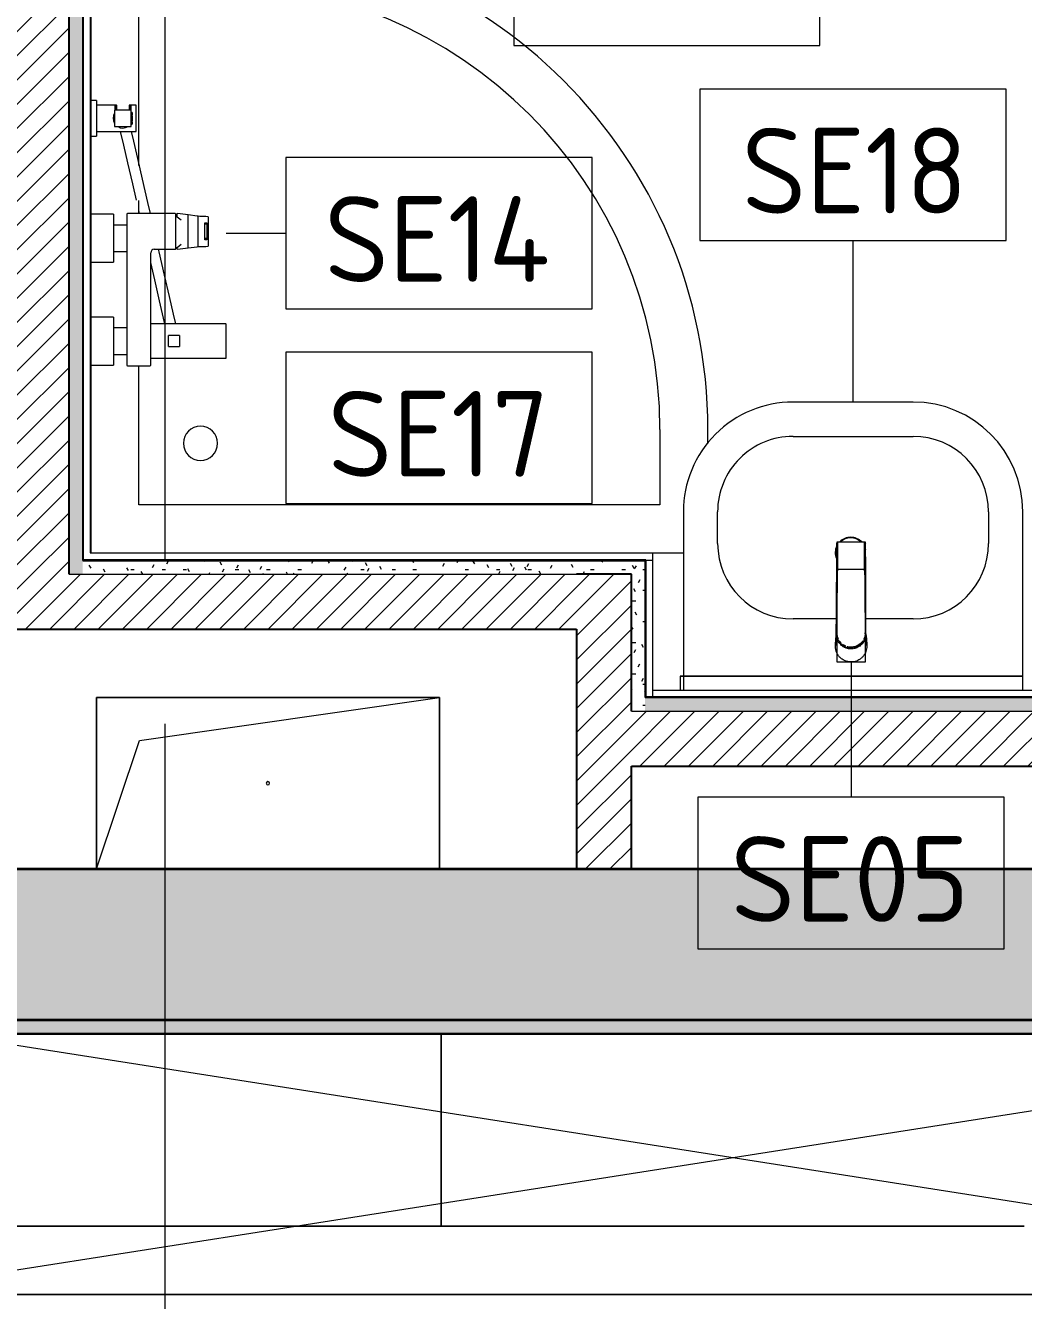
# Model space of a CAD drawing. Header units: millimetres. Extents: x 63482 to 319368, y -8553 to 29000.
# Drawn here: x 299281 to 300736, y 4771 to 6630 of the extents above; entities that cross this region are included whole.
import ezdxf

# ---------------------------------------------------------------- set-up
doc = ezdxf.new("R2010")
doc.units = ezdxf.units.MM
doc.linetypes.add('Осевая', pattern=[1587.5, 317.5, -238.125, 793.75, -238.125])
for name, color, linetype, lineweight, true_color in [('0-1', 7, 'Continuous', 9, 0x4994b4), ('A-WALL-1', 7, 'Continuous', 25, 0x3c3c3c), ('A-WALL-3', 7, 'Continuous', 35, 0x3c3c3c), ('A-WALL-FNSH-1', 7, 'Continuous', 15, 0x3c3c3c), ('P-SANR-FIXT-1', 7, 'Continuous', 15, 0x4994b4)]:
    doc.layers.add(name, color=color, linetype=linetype, lineweight=lineweight, true_color=true_color)
for name, color, linetype, lineweight in [('A-GENM', 7, 'Continuous', 9), ('A-WALL', 7, 'Continuous', 9), ('I-FURN', 7, 'Continuous', 9), ('I-WALL', 7, 'Continuous', 9), ('P-SANR-FIXT-IDEN', 7, 'Continuous', 9), ('Оси', 7, 'Continuous', 9), ('Оси-2', 7, 'Осевая', 9)]:
    doc.layers.add(name, color=color, linetype=linetype, lineweight=lineweight)
doc.styles.add('GOST Common', font='GOST_Common.ttf', dxfattribs={"height": 125})
pattern_1 = [(45, (204824.617, 0), (-17.6776695, 17.6776695), [])]
pattern_2 = [(0, (204824.617, 0), (60.96, 15.24), [5.029, -40.691, 5.029, -40.691, -243.84]), (0, (204824.617, 0), (60.96, 15.24), [-91.44, 5.029, -86.411, 5.029, -40.691, -106.68]), (0, (204824.617, 0), (60.96, 15.24), [-228.6, 5.029, -25.451, 5.029, -71.171]), (120, (204847.477, 7.62), (-43.6782272, 45.1729086), [5.029, -40.691, 5.029, -40.691, -243.84]), (120, (204847.477, 7.62), (-43.6782272, 45.1729086), [-91.44, 5.029, -86.411, 5.029, -40.691, -106.68]), (120, (204847.477, 7.62), (-43.6782272, 45.1729086), [-228.6, 5.029, -25.451, 5.029, -71.171]), (240, (204855.097, 38.1), (-17.2817728, -60.4129086), [5.029, -40.691, 5.029, -40.691, -243.84]), (240, (204855.097, 38.1), (-17.2817728, -60.4129086), [-91.44, 5.029, -86.411, 5.029, -40.691, -106.68]), (240, (204855.097, 38.1), (-17.2817728, -60.4129086), [-228.6, 5.029, -25.451, 5.029, -71.171])]

# ---------------------------------------------------------------- blocks, each defined once
blk = doc.blocks.new('GM_Отверстие прямоугольное _в плите_ - Отверстие-20657929-Фрагмент 3_2')
at = {"layer": 'A-GENM'}
for p, q in [((-250, -125), (-250, 125)), ((-250, 125), (250, 125)), ((250, 125), (-250, 125)), ((-250, 125), (-250, -125)), ((-187.5, 62.5), (250, 125)), ((250, 125), (250, -125)), ((250, -125), (250, 125)), ((-250, -125), (-187.5, 62.5))]:
    blk.add_line(p, q, dxfattribs=at)
for start, end in [(360, 180), (180, 360)]:
    blk.add_arc((0, 0), 2.5, start, end, dxfattribs=at)
blk = doc.blocks.new('Шкаф параметрический - 1_33-25588469-Фрагмент 3_2')
at = {"layer": 'I-FURN'}
for p, q in [((122.3, 380.8), (1912.5, 100)), ((637.5, 100), (2427.7, 380.8)), ((0, 0), (637.5, 100)), ((0, 0), (2550, 0)), ((2550, 0), (0, 0))]:
    blk.add_line(p, q, dxfattribs=at)
blk = doc.blocks.new('зеркало круглое500д - 1_22а зеркало круглое d500-30453653-Фрагмент 3_2')
at = {"layer": 'I-FURN'}
for p, q in [((-250, 0), (-250, -20)), ((250, -20), (250, 0)), ((-250, -20), (250, -20)), ((250, -20), (-250, -20))]:
    blk.add_line(p, q, dxfattribs=at)
blk = doc.blocks.new('поддон угловой - 900х900-30799906-Фрагмент 3_2')
at = {"layer": 'P-SANR-FIXT-1'}
for p, q in [((-270, 450), (-450, 450)), ((-450, 450), (-450, -449.9)), ((-380, 115.3), (-380, 380)), ((-380, 380), (-270, 380)), ((-380, 45), (-380, 64.1)), ((-380, -380), (-380, -177)), ((380, -270), (380, -380)), ((450, -291), (450, -270)), ((380, -380), (-380, -380)), ((369.3, -450), (414.1, -450))]:
    blk.add_line(p, q, dxfattribs=at)
for centre, radius, start, end in [((-270, -270), 720, 360, 90), ((-270, -270), 650, 0, 90), ((-290, -290), 25, 90, 270), ((-290, -290), 25, 270, 90)]:
    blk.add_arc(centre, radius, start, end, dxfattribs=at)
blk = doc.blocks.new('Смеситель для ванны с душевым гарнитуром - Смеситель для ванны с душевым гарнитуром-30756537-Фрагмент 3_2')
at = {"layer": 'P-SANR-FIXT-1'}
for p, q in [((94559.8, 6520.9), (94551.8, 6520.9)), ((94551.8, 6519.3), (94551.8, 6520.9)), ((94551.8, 6520.9), (94551.8, 6520.7)), ((94551.8, 6470.5), (94551.8, 6519.3)), ((94559.8, 6520.7), (94559.8, 6520.9)), ((94559.8, 6520.9), (94559.8, 6519.3)), ((94559.8, 6519.3), (94559.8, 6470.5)), ((94587, 6514.1), (94559.8, 6514.1)), ((94589, 6514.1), (94587, 6514.1)), ((94587, 6514.1), (94587, 6506.9)), ((94587, 6506.9), (94587, 6514.1)), ((94589.5, 6506.9), (94589.5, 6513.6)), ((94607.5, 6513.6), (94607.5, 6506.9)), ((94610.3, 6514.1), (94608, 6514.1)), ((94610.3, 6506.9), (94610.3, 6514.1)), ((94617.8, 6514.1), (94610.3, 6514.1)), ((94610.3, 6514.1), (94610.3, 6506.9)), ((94617.8, 6475.6), (94617.8, 6514.1)), ((94610.5, 6506.9), (94586.5, 6506.9)), ((94586.5, 6506.9), (94586.5, 6482.9)), ((94610.5, 6482.9), (94610.5, 6506.9)), ((94612, 6503.3), (94610.5, 6503.3)), ((94612, 6503.3), (94610.5, 6503.3)), ((94612, 6503.3), (94610.5, 6503.3)), ((94612, 6503.3), (94610.5, 6503.3)), ((94612, 6503.3), (94610.5, 6503.3)), ((94612, 6503.3), (94610.5, 6503.3)), ((94612, 6503.3), (94610.5, 6503.3)), ((94612, 6503.3), (94610.5, 6503.3)), ((94610.5, 6500.1), (94612, 6500.1)), ((94610.5, 6500.1), (94612, 6500.1)), ((94610.5, 6500.1), (94612, 6500.1)), ((94610.5, 6500.1), (94612, 6500.1)), ((94610.5, 6500.1), (94612, 6500.1)), ((94610.5, 6500.1), (94612, 6500.1)), ((94610.5, 6500.1), (94612, 6500.1)), ((94610.5, 6500.1), (94612, 6500.1)), ((94612, 6498.7), (94610.5, 6498.7)), ((94612, 6498.7), (94610.5, 6498.7)), ((94612, 6498.7), (94610.5, 6498.7)), ((94612, 6498.7), (94610.5, 6498.7)), ((94612, 6498.7), (94610.5, 6498.7)), ((94612, 6498.7), (94610.5, 6498.7)), ((94612, 6498.7), (94610.5, 6498.7)), ((94612, 6498.7), (94610.5, 6498.7)), ((94610.5, 6495.5), (94612, 6495.5)), ((94610.5, 6495.5), (94612, 6495.5)), ((94610.5, 6495.5), (94612, 6495.5)), ((94610.5, 6495.5), (94612, 6495.5)), ((94610.5, 6495.5), (94612, 6495.5)), ((94610.5, 6495.5), (94612, 6495.5)), ((94610.5, 6495.5), (94612, 6495.5)), ((94610.5, 6495.5), (94612, 6495.5)), ((94612, 6494.2), (94610.5, 6494.2)), ((94612, 6494.2), (94610.5, 6494.2)), ((94612, 6494.2), (94610.5, 6494.2)), ((94612, 6494.2), (94610.5, 6494.2)), ((94612, 6494.2), (94610.5, 6494.2)), ((94612, 6494.2), (94610.5, 6494.2)), ((94612, 6494.2), (94610.5, 6494.2)), ((94612, 6494.2), (94610.5, 6494.2)), ((94610.5, 6491), (94612, 6491)), ((94610.5, 6491), (94612, 6491)), ((94610.5, 6491), (94612, 6491)), ((94610.5, 6491), (94612, 6491)), ((94610.5, 6491), (94612, 6491)), ((94610.5, 6491), (94612, 6491)), ((94610.5, 6491), (94612, 6491)), ((94610.5, 6491), (94612, 6491)), ((94612, 6503.3), (94612, 6500.1)), ((94612, 6500.1), (94612, 6503.3)), ((94612, 6503.3), (94612, 6500.1)), ((94612, 6500.1), (94612, 6503.3)), ((94612, 6503.3), (94612, 6500.1)), ((94612, 6500.1), (94612, 6503.3)), ((94612, 6503.3), (94612, 6500.1)), ((94612, 6500.1), (94612, 6503.3)), ((94612, 6503.3), (94612, 6500.1)), ((94612, 6500.1), (94612, 6503.3)), ((94612, 6503.3), (94612, 6500.1)), ((94612, 6500.1), (94612, 6503.3)), ((94612, 6503.3), (94612, 6500.1)), ((94612, 6500.1), (94612, 6503.3)), ((94612, 6503.3), (94612, 6500.1)), ((94612, 6500.1), (94612, 6503.3)), ((94612, 6498.7), (94612, 6495.5)), ((94612, 6495.5), (94612, 6498.7)), ((94612, 6498.7), (94612, 6495.5)), ((94612, 6495.5), (94612, 6498.7)), ((94612, 6498.7), (94612, 6495.5)), ((94612, 6495.5), (94612, 6498.7)), ((94612, 6498.7), (94612, 6495.5)), ((94612, 6495.5), (94612, 6498.7)), ((94612, 6498.7), (94612, 6495.5)), ((94612, 6495.5), (94612, 6498.7)), ((94612, 6498.7), (94612, 6495.5)), ((94612, 6495.5), (94612, 6498.7)), ((94612, 6498.7), (94612, 6495.5)), ((94612, 6495.5), (94612, 6498.7)), ((94612, 6498.7), (94612, 6495.5)), ((94612, 6495.5), (94612, 6498.7)), ((94612, 6494.2), (94612, 6491)), ((94612, 6491), (94612, 6494.2)), ((94612, 6494.2), (94612, 6491)), ((94612, 6491), (94612, 6494.2)), ((94612, 6494.2), (94612, 6491)), ((94612, 6491), (94612, 6494.2)), ((94612, 6494.2), (94612, 6491)), ((94612, 6491), (94612, 6494.2)), ((94612, 6494.2), (94612, 6491)), ((94612, 6491), (94612, 6494.2)), ((94612, 6494.2), (94612, 6491)), ((94612, 6491), (94612, 6494.2)), ((94612, 6494.2), (94612, 6491)), ((94612, 6491), (94612, 6494.2)), ((94612, 6494.2), (94612, 6491)), ((94612, 6491), (94612, 6494.2)), ((94559.8, 6475.6), (94617.8, 6475.6)), ((94586.5, 6482.9), (94610.5, 6482.9)), ((94612, 6489.7), (94610.5, 6489.7)), ((94612, 6489.7), (94610.5, 6489.7)), ((94612, 6489.7), (94610.5, 6489.7)), ((94612, 6489.7), (94610.5, 6489.7)), ((94612, 6489.7), (94610.5, 6489.7)), ((94612, 6489.7), (94610.5, 6489.7)), ((94612, 6489.7), (94610.5, 6489.7)), ((94612, 6489.7), (94610.5, 6489.7)), ((94610.5, 6486.5), (94612, 6486.5)), ((94610.5, 6486.5), (94612, 6486.5)), ((94610.5, 6486.5), (94612, 6486.5)), ((94610.5, 6486.5), (94612, 6486.5)), ((94610.5, 6486.5), (94612, 6486.5)), ((94610.5, 6486.5), (94612, 6486.5)), ((94610.5, 6486.5), (94612, 6486.5)), ((94610.5, 6486.5), (94612, 6486.5)), ((94612, 6489.7), (94612, 6486.5)), ((94612, 6486.5), (94612, 6489.7)), ((94612, 6489.7), (94612, 6486.5)), ((94612, 6486.5), (94612, 6489.7)), ((94612, 6489.7), (94612, 6486.5)), ((94612, 6486.5), (94612, 6489.7)), ((94612, 6489.7), (94612, 6486.5)), ((94612, 6486.5), (94612, 6489.7)), ((94612, 6489.7), (94612, 6486.5)), ((94612, 6486.5), (94612, 6489.7)), ((94612, 6489.7), (94612, 6486.5)), ((94612, 6486.5), (94612, 6489.7)), ((94612, 6489.7), (94612, 6486.5)), ((94612, 6486.5), (94612, 6489.7)), ((94612, 6489.7), (94612, 6486.5)), ((94612, 6486.5), (94612, 6489.7)), ((94551.8, 6468.9), (94551.8, 6470.5)), ((94551.8, 6469.1), (94551.8, 6468.9)), ((94551.8, 6468.9), (94559.8, 6468.9)), ((94559.8, 6470.5), (94559.8, 6468.9)), ((94559.8, 6468.9), (94559.8, 6469.1)), ((94622.7, 6355.9), (94621.7, 6360.4)), ((94551.8, 6284.9), (94551.8, 6354.9)), ((94584.8, 6354.9), (94551.8, 6354.9)), ((94551.8, 6284.9), (94551.8, 6354.9)), ((94584.8, 6354.9), (94551.8, 6354.9)), ((94584.8, 6354.9), (94584.8, 6284.9)), ((94584.8, 6354.9), (94584.8, 6284.9)), ((94604.1, 6354.9), (94604.1, 6134.9)), ((94604.1, 6354.9), (94604.1, 6134.9)), ((94674.6, 6355.9), (94605.1, 6355.9)), ((94674.6, 6355.9), (94605.1, 6355.9)), ((94675.6, 6304.9), (94675.6, 6354.9)), ((94675.6, 6304.9), (94675.6, 6354.9)), ((94675.6, 6352.5), (94683.3, 6347)), ((94677.4, 6355.8), (94678.1, 6355.8)), ((94677.4, 6355.8), (94677.4, 6350.7)), ((94693.8, 6353.9), (94678.1, 6355.8)), ((94693.8, 6305.9), (94693.8, 6353.9)), ((94706.6, 6352.3), (94693.8, 6353.9)), ((94708.2, 6352.1), (94706.6, 6352.2)), ((94708.2, 6307.7), (94708.2, 6352.1)), ((94710.6, 6351.8), (94708.2, 6352.1)), ((94719.4, 6351.8), (94710.6, 6351.8)), ((94718.2, 6342.4), (94720.7, 6342.4)), ((94718.9, 6341.6), (94718.9, 6342.4)), ((94722.9, 6351.4), (94719.4, 6351.8)), ((94722.9, 6351.4), (94722.9, 6308.3)), ((94604.1, 6339.1), (94584.8, 6339.1)), ((94718, 6319.5), (94718, 6340.3)), ((94720.9, 6340.3), (94718, 6340.3)), ((94720.9, 6340.3), (94720.9, 6319.5)), ((94677.4, 6306.9), (94677.4, 6304)), ((94678.1, 6304), (94693.8, 6305.9)), ((94693.8, 6305.9), (94706.6, 6307.5)), ((94706.6, 6307.5), (94708.2, 6307.7)), ((94708.2, 6307.7), (94710.5, 6307.9)), ((94710.5, 6307.9), (94719.4, 6307.9)), ((94720.9, 6319.5), (94718, 6319.5)), ((94720.7, 6317.4), (94718.2, 6317.4)), ((94718.9, 6317.4), (94718.9, 6318.2)), ((94719.4, 6307.9), (94722.9, 6308.3)), ((94584.8, 6300.6), (94604.1, 6300.6)), ((94639.1, 6134.9), (94639.1, 6298.9)), ((94639.1, 6134.9), (94639.1, 6298.9)), ((94644.1, 6303.9), (94674.6, 6303.9)), ((94644.1, 6303.9), (94674.6, 6303.9)), ((94678.1, 6304), (94677.4, 6304)), ((94551.8, 6284.9), (94584.8, 6284.9)), ((94551.8, 6284.9), (94584.8, 6284.9)), ((94551.8, 6134.9), (94551.8, 6204.9)), ((94584.8, 6204.9), (94551.8, 6204.9)), ((94551.8, 6134.9), (94551.8, 6204.9)), ((94584.8, 6204.9), (94551.8, 6204.9)), ((94584.8, 6204.9), (94584.8, 6134.9)), ((94584.8, 6204.9), (94584.8, 6134.9)), ((94748.6, 6194.9), (94639.1, 6194.9)), ((94749.1, 6145.4), (94749.1, 6194.4)), ((94604.1, 6189.1), (94584.8, 6189.1)), ((94681.1, 6177.9), (94665.1, 6177.9)), ((94665.1, 6177.4), (94665.1, 6177.9)), ((94665.1, 6177.9), (94665.1, 6177.7)), ((94665.1, 6162.4), (94665.1, 6177.4)), ((94681.1, 6177.7), (94681.1, 6177.9)), ((94681.1, 6177.9), (94681.1, 6177.4)), ((94681.1, 6177.4), (94681.1, 6162.4)), ((94665.1, 6161.9), (94665.1, 6162.4)), ((94665.1, 6162), (94665.1, 6161.9)), ((94665.1, 6161.9), (94681.1, 6161.9)), ((94681.1, 6162.4), (94681.1, 6161.9)), ((94681.1, 6161.9), (94681.1, 6162)), ((94584.8, 6150.6), (94604.1, 6150.6)), ((94639.1, 6144.9), (94748.6, 6144.9)), ((94551.8, 6134.9), (94584.8, 6134.9)), ((94551.8, 6134.9), (94584.8, 6134.9)), ((94605.1, 6133.9), (94638.1, 6133.9)), ((94605.1, 6133.9), (94638.1, 6133.9))]:
    blk.add_line(p, q, dxfattribs=at)
at = {"layer": 'P-SANR-FIXT-1', "flags": 128}
for points in [[(94618.2, 6375.5), (94612.8, 6399.1), (94605.7, 6429.9), (94599.8, 6455.9), (94595.2, 6475.6)], [(94610.6, 6475.6), (94613.8, 6461.7), (94619.7, 6436.3), (94626.6, 6405.9), (94634.4, 6371.9), (94638.1, 6355.9)], [(94718, 6340.3), (94718, 6340.7), (94718, 6341.2), (94718, 6341.6), (94718.1, 6341.9), (94718.1, 6342.2), (94718.2, 6342.3), (94718.2, 6342.4)], [(94720.8, 6342.3), (94720.8, 6342.2), (94720.9, 6341.9), (94720.9, 6341.6), (94720.9, 6341.2), (94720.9, 6340.7), (94720.9, 6340.3)], [(94683.3, 6310.9), (94677.7, 6306.1), (94675.6, 6305.2)], [(94718.2, 6317.4), (94718.2, 6317.4), (94718.1, 6317.6), (94718.1, 6317.8), (94718, 6318.2), (94718, 6318.6), (94718, 6319), (94718, 6319.5)], [(94720.9, 6319.5), (94720.9, 6319), (94720.9, 6318.6), (94720.9, 6318.2), (94720.9, 6317.8), (94720.8, 6317.6), (94720.8, 6317.4)], [(94650, 6303.9), (94650.9, 6300.2), (94658.7, 6265.9), (94665.8, 6235), (94671.8, 6209.1), (94675, 6194.9)], [(94659.6, 6194.9), (94657.7, 6203.3), (94651.9, 6228.7), (94644.9, 6259.1), (94639.1, 6284.6)]]:
    blk.add_lwpolyline(points, dxfattribs=at)
at = {"layer": 'P-SANR-FIXT-1'}
for centre, radius, start, end in [((94589, 6513.6), 0.5, 0, 90), ((94608, 6513.6), 0.5, 90, 180), ((94598.5, 6494.9), 14.2, 148.1524, 211.7439), ((94598.5, 6494.9), 14.2, 148.1524, 211.7439), ((94598.5, 6494.9), 14.2, 328.3082, 32.0443), ((94598.5, 6494.9), 14.2, 328.3082, 32.0443), ((94598.5, 6494.9), 14.2, 238.2631, 301.8541), ((94598.5, 6494.9), 14.2, 238.2631, 301.8541), ((94605.1, 6354.9), 1, 90, 180), ((94605.1, 6354.9), 1, 90, 180), ((94674.6, 6354.9), 1, 0, 90), ((94674.6, 6354.9), 1, 0, 90), ((94674.6, 6304.9), 1, 270, 0), ((94674.6, 6304.9), 1, 270, 0), ((94644.1, 6298.9), 5, 90, 180), ((94644.1, 6298.9), 5, 90, 180), ((94748.6, 6194.4), 0.5, 0, 90), ((94748.6, 6145.4), 0.5, 270, 0), ((94605.1, 6134.9), 1, 180, 270), ((94605.1, 6134.9), 1, 180, 270), ((94638.1, 6134.9), 1, 270, 0), ((94638.1, 6134.9), 1, 270, 0)]:
    blk.add_arc(centre, radius, start, end, dxfattribs=at)
blk = doc.blocks.new('Раковина Roca Debba 50x42 - гибкая подводка_ 640х550х165 PN6_3_ ХВ_ГВ накидная гайка BP DN15_ К-гл_кон_ П DN 50-31401036-Фрагмент 3_2')
at = {"layer": 'P-SANR-FIXT-1'}
for p, q in [((-255, 0), (-255, -20)), ((240, -20), (240, 0)), ((-255, -20), (-255, -260)), ((240, -260), (240, -20)), ((-95, -103.6), (-26, -103.6)), ((16.8, -103.6), (80, -103.6)), ((-205, -260), (-205, -213.6)), ((190, -213.6), (190, -260)), ((80, -370), (-95, -370)), ((-95, -420), (80, -420))]:
    blk.add_line(p, q, dxfattribs=at)
for centre, radius, start, end in [((-95, -213.6), 110, 90, 180), ((80, -213.6), 110, 0, 90), ((-95, -260), 160, 180, 270), ((-95, -260), 110, 180, 270), ((80, -260), 160, 270, 0), ((80, -260), 110, 270, 0)]:
    blk.add_arc(centre, radius, start, end, dxfattribs=at)
blk = doc.blocks.new('сифон - Для раковины-V362-Фрагмент 3_2')
at = {"layer": 'P-SANR-FIXT-1'}
for radius, start, end in [(22.5, 100.3246, 111.0164), (21.5, 101.7897, 108), (21.5, 81.6166, 90.6528), (21.5, 72, 75.9978), (22.5, 67.2152, 71.5917), (22.5, 134.338, 180), (22.5, 180, 224.5753), (21.5, 136.6301, 180), (21.5, 180, 223.4006), (22.5, 244.2771, 292.5042), (21.5, 247.6878, 288), (21.5, 289.2478, 293.4801), (22.5, 293.3521, 297.2506)]:
    blk.add_arc((0, 0), radius, start, end, dxfattribs=at)
blk = doc.blocks.new('смеситель для раковины - Default-V363-Фрагмент 3_2')
at = {"layer": '0-1'}
for p, q in [((19.7, 151.6), (-19.8, 151.6)), ((19.8, 111.8), (-19.8, 111.8)), ((-20.3, 110), (-20.4, 97.4)), ((20.4, 97.4), (20.3, 110)), ((-22.8, 3), (-21.8, 15.6)), ((-18.9, 7.6), (-19.6, 9.7)), ((21.8, 15.6), (22.8, 3))]:
    blk.add_line(p, q, dxfattribs=at)
at = {"layer": '0-1', "flags": 128}
for points in [[(-20.7, 150.6), (-20.7, 150.2), (-20.7, 149.2), (-20.7, 148.3), (-20.7, 146.9), (-20.7, 145.4), (-20.8, 134.7), (-21.1, 63.6), (-21.1, 93.2)], [(19.7, 151.6), (20, 151.6), (20.2, 151.6), (20.5, 151.4), (20.6, 151.2), (20.7, 151.1), (20.8, 150.9), (20.8, 150.6)], [(-21.1, 22.2), (-21.1, 24.2), (-21.1, 63.3), (-21.1, 93.2)], [(21, 16.8), (21.2, 25.7), (21, 77.4), (21, 111.4)], [(-21.8, 15.6), (-21.6, 25.5), (-21.4, 39.3), (-21.2, 64), (-21.1, 88)], [(-20, 10.8), (-20.8, 13.2), (-20.9, 15.4)], [(12.1, -0.1), (16.4, 3.8), (19.5, 8.8), (21, 14.5), (21, 16)]]:
    blk.add_lwpolyline(points, dxfattribs=at)
at = {"layer": 'P-SANR-FIXT-1'}
for p, q in [((21, 151.6), (-21, 151.6)), ((-21, 151.6), (-21, -23)), ((21, -23), (21, 151.6)), ((-19.7, 144), (-19.8, 111.8)), ((19.8, 111.8), (19.7, 144)), ((19.9, 143.1), (19.9, 140.7)), ((19.9, 136.7), (19.9, 133.6)), ((19.9, 131), (20, 126.2)), ((20, 115.7), (20, 113.5)), ((20, 111.3), (20, 108.6)), ((-22.9, 0.3), (-22.9, 0.9)), ((22.5, 5), (22.9, 0.9)), ((22.9, 0.9), (22.9, 0.3)), ((-21, -23), (21, -23))]:
    blk.add_line(p, q, dxfattribs=at)
at = {"layer": 'P-SANR-FIXT-1', "flags": 128}
for points in [[(-21.1, 16.9), (-21.1, 42.2), (-21, 67.6), (-20.8, 118.3), (-20.7, 143.7), (-20.7, 149.4), (-20.8, 150.2), (-20.9, 145.3), (-20.9, 138.9), (-21.1, 88.1)], [(21.1, 88.1), (20.9, 138.9), (20.9, 145.3), (20.8, 150.2), (20.7, 149.4), (20.7, 143.7), (20.8, 118.3), (21, 67.6), (21.1, 42.2), (21.1, 16.9)], [(-19.9, 125.8), (-19.9, 133.8), (-19.9, 138.3)], [(-20, 109.4), (-20, 111), (-20, 119.8)], [(20, 123.6), (20, 119.9), (20, 117.9)], [(-15.9, 4.1), (-13.1, 1.6), (-12.1, 0.9)], [(12.1, 0.9), (13.1, 1.6), (15.9, 4.1)], [(22.9, 0.9), (22.7, 3.2), (22.5, 5.6), (22.3, 7.9), (22.1, 10.8), (21.8, 15.2)], [(-9.8, -0.4), (-6.1, -1.8), (-5.1, -2)], [(-2.7, -2.4), (-2.1, -2.5), (2.1, -2.5), (2.7, -2.4)], [(0.6, -3.9), (0.3, -3.9), (0.1, -3.9), (-0.1, -3.9), (-0.3, -3.9), (-0.6, -3.9)], [(5.1, -2), (6.1, -1.8), (9.8, -0.4)]]:
    blk.add_lwpolyline(points, dxfattribs=at)
at = {"layer": 'P-SANR-FIXT-1'}
for centre, major_axis, ratio, start_param, end_param in [((-19.8, 109.7), (-0.5, 0.002), 0.095846, 0.794229, 1.571164), ((19.8, 109.7), (0.5, 0.002), 0.095848, 4.711795, 5.488843), ((0, 17.2), (20.8, 0), 0.98634, 3.038054, 3.090126), ((0, 17.2), (20.8, 0), 0.98634, 0.051466, 0.103539), ((0, 17.2), (20.8, 0), 0.98634, 3.29536, 3.441377), ((0, 17.2), (20.8, 0), 0.98634, 5.983401, 6.129418), ((0, 17.2), (20.8, 0), 0.98634, 4.268583, 4.510817), ((0, 17.2), (18.5, 0), 0.986286, 4.671144, 4.748017), ((0, 17.2), (20.8, 0), 0.98634, 4.913948, 5.156189)]:
    blk.add_ellipse(centre, major_axis=major_axis, ratio=ratio, start_param=start_param, end_param=end_param, dxfattribs=at)
for points, knots in [([(-19.9, 147.4), (-19.9, 148), (-19.8, 149.3), (-19.8, 150.7), (-19.8, 151.5), (-19.8, 151.6), (-19.8, 151.6)], [0.1, 0.1, 0.1, 0.1, 0.2, 0.3, 0.4, 0.4725859, 0.4725859, 0.4725859, 0.4725859]), ([(-19.8, 151.6), (-19.7, 151.6), (-19.7, 151.6), (-19.7, 151.2), (-19.7, 150), (-19.7, 148.3), (-19.7, 146.2), (-19.7, 144.8), (-19.7, 144)], [0.4728347, 0.4728347, 0.4728347, 0.4728347, 0.5, 0.6, 0.7, 0.8, 0.9, 1, 1, 1, 1]), ([(19.7, 144), (19.7, 144.8), (19.7, 146.2), (19.7, 148.3), (19.7, 150), (19.7, 151.2), (19.7, 151.6), (19.7, 151.6), (19.7, 151.6)], [0, 0, 0, 0, 0.1, 0.2, 0.3, 0.4, 0.5, 0.5274121, 0.5274121, 0.5274121, 0.5274121]), ([(19.7, 151.6), (19.8, 151.6), (19.8, 151.5), (19.8, 150.7), (19.8, 149.3), (19.9, 148), (19.9, 147.4)], [0.5275209, 0.5275209, 0.5275209, 0.5275209, 0.6, 0.7, 0.8, 0.9, 0.9, 0.9, 0.9]), ([(-19.8, 111.8), (-19.8, 111.8), (-19.8, 111.7), (-19.8, 110.9), (-19.8, 110.1), (-19.8, 109.7)], [0.4695548, 0.4695548, 0.4695548, 0.4695548, 0.6, 0.8, 1, 1, 1, 1]), ([(19.8, 109.7), (19.8, 110.1), (19.8, 110.9), (19.8, 111.7), (19.8, 111.8), (19.8, 111.8)], [0, 0, 0, 0, 0.2, 0.4, 0.5304748, 0.5304748, 0.5304748, 0.5304748]), ([(-20.4, 97.4), (-20.4, 91.1), (-20.5, 81.8), (-20.6, 69.7), (-20.6, 60), (-20.7, 52.6), (-20.8, 47.4), (-20.8, 45.2), (-20.8, 43.5), (-20.9, 41.8), (-20.9, 39.8), (-20.9, 37.7), (-20.9, 36.2), (-20.9, 35.4), (-21, 34.1), (-21, 32.6), (-21, 31), (-21, 29.7), (-21, 28.6), (-21, 27.7), (-21, 26.8), (-21.1, 25.6), (-21.1, 22.9), (-21.1, 20.4), (-21.1, 18.4)], [0, 0, 0, 0, 0.222222, 0.333333, 0.444444, 0.583333, 0.618056, 0.652778, 0.670139, 0.6875, 0.722222, 0.756944, 0.774306, 0.782986, 0.791667, 0.826389, 0.84375, 0.861111, 0.878472, 0.887153, 0.895833, 0.913194, 0.930556, 1, 1, 1, 1]), ([(21.1, 18.4), (21.1, 19.2), (21.1, 20.8), (21.1, 23.1), (21.1, 25), (21.1, 26.5), (21, 27.6), (21, 28.6), (21, 30), (21, 31.7), (21, 33.4), (21, 34.6), (20.9, 35.2), (20.9, 35.7), (20.9, 36.3), (20.9, 36.9), (20.9, 38.1), (20.9, 39.8), (20.9, 41.4), (20.8, 42.8), (20.8, 44.1), (20.8, 45.8), (20.8, 48.6), (20.7, 53.5), (20.6, 60.7), (20.6, 68.9), (20.5, 76.5), (20.5, 85.7), (20.4, 92.7), (20.4, 97.4)], [0, 0, 0, 0, 0.027778, 0.055556, 0.083333, 0.097222, 0.111111, 0.125, 0.138889, 0.166667, 0.194444, 0.208333, 0.215278, 0.222222, 0.229167, 0.236111, 0.25, 0.277778, 0.305556, 0.319444, 0.333333, 0.361111, 0.388889, 0.444444, 0.555556, 0.666667, 0.75, 0.833333, 1, 1, 1, 1]), ([(-21.1, 88.1), (-21.1, 85.7), (-21.1, 82.2), (-21.1, 77.5), (-21.2, 73.9), (-21.2, 70.4), (-21.2, 66.8), (-21.2, 63.9), (-21.2, 61.5), (-21.2, 59.8), (-21.2, 58), (-21.2, 55.7), (-21.3, 52.8), (-21.3, 49.3), (-21.3, 46), (-21.3, 42.6), (-21.4, 39.4), (-21.4, 36.2), (-21.5, 32.2), (-21.5, 27.5), (-21.7, 20.9), (-21.8, 17.2), (-21.8, 15.2)], [0, 0, 0, 0, 0.083333, 0.125, 0.166667, 0.208333, 0.25, 0.291667, 0.3125, 0.333333, 0.354167, 0.375, 0.416667, 0.458333, 0.5, 0.541667, 0.583333, 0.625, 0.666667, 0.75, 0.833333, 1, 1, 1, 1]), ([(20.4, 88.2), (20.4, 88.1), (20.5, 88), (20.6, 87.8), (20.7, 87.5), (20.7, 87.4), (20.7, 87.3)], [0.19375, 0.19375, 0.19375, 0.19375, 0.25, 0.3, 0.35, 0.4, 0.4, 0.4, 0.4]), ([(21.8, 15.2), (21.8, 16.4), (21.7, 19.4), (21.6, 24.2), (21.5, 28.2), (21.5, 30.6), (21.5, 32.4), (21.4, 34.1), (21.4, 35.8), (21.4, 37.3), (21.4, 38.7), (21.4, 39.8), (21.4, 41), (21.3, 42.6), (21.3, 44.7), (21.3, 47.5), (21.3, 50.9), (21.2, 55.1), (21.2, 60), (21.2, 65.1), (21.2, 69.9), (21.2, 74.5), (21.1, 80.6), (21.1, 85.1), (21.1, 88.1)], [0, 0, 0, 0, 0.142857, 0.285714, 0.357143, 0.392857, 0.428571, 0.464286, 0.5, 0.535714, 0.553571, 0.571429, 0.589286, 0.607143, 0.642857, 0.678571, 0.714286, 0.75, 0.785714, 0.821429, 0.857143, 0.892857, 0.928571, 1, 1, 1, 1]), ([(-18.3, 9.9), (-18.8, 10.8), (-20.1, 14), (-20.7, 17.5), (-20.7, 19.9)], [-0.157337, -0.157337, -0.157337, -0.157337, -0.1111111, 0, 0, 0, 0]), ([(20.7, 19.9), (20.7, 17.5), (20.1, 14), (18.8, 10.8), (18.3, 9.9)], [-1, -1, -1, -1, -0.8888889, -0.8424724, -0.8424724, -0.8424724, -0.8424724]), ([(-21.8, 15.2), (-21.9, 13.9), (-22, 12.1), (-22.1, 10.1), (-22.2, 8.7), (-22.3, 7.5), (-22.4, 6.6), (-22.5, 5.7), (-22.6, 4.8), (-22.7, 3.8), (-22.8, 2.5), (-22.9, 1.5), (-22.9, 0.9)], [0, 0, 0, 0, 0.166667, 0.25, 0.333333, 0.416667, 0.5, 0.583333, 0.666667, 0.75, 0.833333, 1, 1, 1, 1]), ([(22.9, 0.3), (22.9, -2.5), (22.3, -6.4), (20, -11.4), (17.7, -14.7), (14.9, -17.6), (11.6, -20), (7.9, -21.7), (4.5, -22.6), (1.5, -23), (-1.9, -23), (-6, -22.4), (-10, -20.8), (-12.8, -19.1), (-14.8, -17.5), (-16.7, -15.8), (-18.8, -13.3), (-21.9, -8.1), (-22.9, -3.2), (-22.9, 0.3)], [0, 0, 0, 0, 0.111111, 0.166667, 0.222222, 0.277778, 0.333333, 0.388889, 0.444444, 0.479167, 0.513889, 0.583333, 0.652778, 0.6875, 0.722222, 0.756944, 0.791667, 0.861111, 1, 1, 1, 1]), ([(-16.4, 3.7), (-16.6, 4.1), (-17.6, 5.3), (-18.7, 7.1), (-19.6, 9), (-20.1, 10.6), (-20.6, 12.1), (-21, 14.3), (-21.1, 15.9), (-21.1, 16.9)], [0.5566569, 0.5566569, 0.5566569, 0.5566569, 0.6, 0.7, 0.75, 0.8, 0.85, 0.9, 1, 1, 1, 1]), ([(-21.1, 16.4), (-21.1, 14.3), (-20.4, 11.1), (-18.7, 7.6), (-17.5, 5.8), (-16.4, 4.5), (-15.2, 3.2), (-13.9, 2.1), (-12.5, 1), (-10.9, 0.1), (-9.2, -0.7), (-6.9, -1.7), (-3.8, -2.5), (0, -2.8), (3.8, -2.5), (6.9, -1.7), (9, -0.9), (10.1, -0.3), (10.9, 0.1), (11.7, 0.5), (12.7, 1.2), (13.9, 2), (15, 3), (15.8, 3.8), (16.4, 4.5), (17, 5.2), (17.7, 6.2), (18.6, 7.6), (19.3, 9), (19.7, 9.9), (19.9, 10.5), (20, 10.9), (20.2, 11.2), (20.3, 11.7), (20.6, 12.6), (20.8, 13.8), (21, 15.1), (21.1, 16), (21.1, 16.4)], [0, 0, 0, 0, 0.111111, 0.166667, 0.194444, 0.222222, 0.25, 0.277778, 0.305556, 0.333333, 0.361111, 0.388889, 0.444444, 0.5, 0.555556, 0.611111, 0.638889, 0.652778, 0.666667, 0.680556, 0.694444, 0.722222, 0.75, 0.763889, 0.777778, 0.791667, 0.805556, 0.833333, 0.861111, 0.875, 0.881944, 0.888889, 0.895833, 0.902778, 0.916667, 0.944444, 0.972222, 1, 1, 1, 1]), ([(-20.8, 14.6), (-20.7, 14.1), (-20.6, 12.9), (-20.2, 11.6), (-20, 10.9)], [0, 0, 0, 0, 0.4, 1, 1, 1, 1]), ([(-19.3, 9.3), (-19.1, 8.7), (-18.5, 7.4), (-17.6, 6.2), (-17.1, 5.5)], [0.2222222, 0.2222222, 0.2222222, 0.2222222, 0.4444444, 0.7777778, 0.7777778, 0.7777778, 0.7777778]), ([(-13.9, 4), (-14.7, 4.7), (-15.8, 6), (-16.9, 7.4), (-17.2, 8)], [-0.26859689, -0.26859689, -0.26859689, -0.26859689, -0.22222222, -0.18982564, -0.18982564, -0.18982564, -0.18982564]), ([(-10, -1.5), (-10.9, -1), (-12.8, 0.2), (-14.5, 1.7), (-15.3, 2.6), (-15.4, 2.7)], [0.3, 0.3, 0.3, 0.3, 0.4, 0.5, 0.5124698, 0.5124698, 0.5124698, 0.5124698]), ([(-7.8, 0), (-8.7, 0.4), (-10.3, 1.2), (-11.7, 2.2), (-12.3, 2.7)], [-0.37982072, -0.37982072, -0.37982072, -0.37982072, -0.33333333, -0.30027801, -0.30027801, -0.30027801, -0.30027801]), ([(17.3, 8), (16.9, 7.4), (15, 4.8), (10.7, 1.1), (3.8, -1.6), (-2, -1.6), (-5.1, -0.9), (-5.8, -0.7)], [-0.8101744, -0.8101744, -0.8101744, -0.8101744, -0.7777778, -0.6666667, -0.5555556, -0.4444444, -0.4109505, -0.4109505, -0.4109505, -0.4109505]), ([(20.9, 14), (20.9, 13.9), (20.7, 12.8), (20.2, 10.6), (19, 7.6), (16.7, 3.9), (12.9, 0), (8, -2.6), (4.7, -3.4), (3.5, -3.6)], [0.0919533, 0.0919533, 0.0919533, 0.0919533, 0.1, 0.2, 0.3, 0.4, 0.6, 0.8, 0.9091362, 0.9091362, 0.9091362, 0.9091362]), ([(17.1, 5.5), (17.5, 6), (18.6, 7.6), (19.5, 9.4), (19.9, 10.7)], [0.2222222, 0.2222222, 0.2222222, 0.2222222, 0.4444444, 0.9768048, 0.9768048, 0.9768048, 0.9768048]), ([(20.2, 11.7), (20.3, 12), (20.6, 12.9), (20.7, 13.9), (20.8, 14.6)], [0.2222222, 0.2222222, 0.2222222, 0.2222222, 0.4444444, 1, 1, 1, 1]), ([(-0.6, -3.9), (-1.6, -3.9), (-3.8, -3.7), (-6.8, -2.9), (-8.7, -2.1), (-9.5, -1.7)], [0, 0, 0, 0, 0.1, 0.2, 0.2837623, 0.2837623, 0.2837623, 0.2837623]), ([(-0.6, -3.9), (-0.6, -3.9), (-0.6, -3.7), (-0.6, -3.5), (-0.6, -3.3), (-0.6, -3.2)], [0, 0, 0, 0, 0.3636364, 0.5454545, 0.7272727, 0.7272727, 0.7272727, 0.7272727]), ([(0.6, -3.9), (0.6, -3.9), (0.6, -3.7), (0.6, -3.5), (0.6, -3.3), (0.6, -3.2)], [0, 0, 0, 0, 0.3636364, 0.5454545, 0.7272727, 0.7272727, 0.7272727, 0.7272727])]:
    blk.add_open_spline(points, degree=3, knots=knots, dxfattribs=at)
for points in [[(-19.8, 111.8), (-19.8, 111.8), (-19.8, 111.8), (-19.8, 111.8)], [(19.8, 111.8), (19.8, 111.8), (19.8, 111.8), (19.8, 111.8)], [(-19.8, 110), (-19.8, 110.3), (-19.8, 110.6), (-19.8, 110.9)], [(19.8, 110.9), (19.8, 110.6), (19.8, 110.3), (19.8, 110)], [(-20.5, 88.2), (-20.6, 88.2), (-20.7, 88.2), (-20.8, 88.2)], [(-22.9, 0.9), (-22.9, 2.2), (-22.8, 3.6), (-22.6, 4.9)], [(2.5, -3.8), (1.8, -3.9), (1.2, -3.9), (0.6, -3.9)]]:
    blk.add_open_spline(points, degree=3, dxfattribs=at)
blk = doc.blocks.new('М_сантехническая_рамка1 - В рамке-30590747-Фрагмент 3_2')
at = {"layer": 'P-SANR-FIXT-IDEN'}
for p, q in [((4.293, 2.24), (-4.639, 2.24)), ((-4.639, 2.24), (-4.639, -2.178)), ((4.293, -2.178), (4.293, 2.24)), ((-4.639, -2.178), (4.293, -2.178))]:
    blk.add_line(p, q, dxfattribs=at)

msp = doc.modelspace()

# ---------------------------------------------------------------- hatches: boundary and pattern name
at = {"layer": 'I-WALL'}
h = msp.add_hatch(dxfattribs=at)
h.set_pattern_fill('FP_10', color=256, style=0, pattern_type=2)
h.set_pattern_definition(pattern_2)
h.paths.add_polyline_path([(299344.6, 5830), (299364.6, 5830), (299364.6, 8060), (299344.6, 8060), (299344.6, 6029.5)])
h = msp.add_hatch(dxfattribs=at)
h.set_pattern_fill('FP_9', color=256, style=0, pattern_type=2)
h.set_pattern_definition(pattern_1)
h.paths.add_polyline_path([(299344.6, 5830), (299344.6, 7980), (299264.6, 7980), (299264.6, 5830)])
h = msp.add_hatch(dxfattribs=at)
h.set_pattern_fill('FP_10', color=256, style=0, pattern_type=2)
h.set_pattern_definition(pattern_2)
h.paths.add_polyline_path([(300164.6, 5830), (300184.6, 5830), (300184.6, 5850), (299364.6, 5850), (299364.6, 5830), (300084.6, 5830)])
h = msp.add_hatch(dxfattribs=at)
h.set_pattern_fill('FP_9', color=256, style=0, pattern_type=2)
h.set_pattern_definition(pattern_1)
h.paths.add_polyline_path([(299219.8, 5750), (300084.6, 5750), (300084.6, 5830), (299114.6, 5830), (299114.6, 5750)])
h = msp.add_hatch(dxfattribs=at)
h.set_pattern_fill('FP_9', color=256, style=0, pattern_type=2)
h.set_pattern_definition(pattern_1)
h.paths.add_polyline_path([(300084.6, 5400), (300164.6, 5400), (300164.6, 5830), (300084.6, 5830), (300084.6, 5517.9)])
h = msp.add_hatch(dxfattribs=at)
h.set_pattern_fill('FP_10', color=256, style=0, pattern_type=2)
h.set_pattern_definition(pattern_2)
h.paths.add_polyline_path([(300184.6, 5630), (300184.6, 5830), (300164.6, 5830), (300164.6, 5630)])
h = msp.add_hatch(dxfattribs=at)
h.set_pattern_fill('FP_10', color=256, style=0, pattern_type=2)
h.set_pattern_definition(pattern_2)
h.paths.add_polyline_path([(302744.6, 5630), (302764.6, 5630), (302764.6, 5650), (300184.6, 5650), (300184.6, 5630), (302664.6, 5630)])
h = msp.add_hatch(dxfattribs=at)
h.set_pattern_fill('FP_9', color=256, style=0, pattern_type=2)
h.set_pattern_definition(pattern_1)
h.paths.add_polyline_path([(300164.6, 5550), (302664.6, 5550), (302664.6, 5630), (300164.6, 5630)])
h = msp.add_hatch(dxfattribs=at)
h.set_pattern_fill('FP_3', color=256, style=0, pattern_type=2)
h.set_pattern_definition([(45, (204824.617, 0), (-28.512667, 28.512667), []), (45, (204853.13, 0), (-28.512667, 28.512667), [50.403, -10.081, 1.676, -8.404])])
h.paths.add_polyline_path([(306394.6, 5180), (306434.6, 5180), (306434.6, 5400), (305534.6, 5400), (305534.6, 5180), (306079.6, 5180)])
h.paths.add_polyline_path([(300199.7, 5180), (304484.6, 5180), (304484.6, 5400), (299034.6, 5400), (299034.6, 5180), (299546.4, 5180)])
h = msp.add_hatch(dxfattribs=at)
h.set_pattern_fill('FP_10', color=256, style=0, pattern_type=2)
h.set_pattern_definition(pattern_2)
h.paths.add_polyline_path([(305534.6, 5160), (306434.6, 5160), (306434.6, 5180), (305564.6, 5180), (305564.6, 5172), (305534.6, 5172)])
h.paths.add_polyline_path([(300199.7, 5160), (304484.6, 5160), (304484.6, 5172), (304454.6, 5172), (304454.6, 5180), (299014.6, 5180), (299014.6, 5160), (299546.4, 5160)])

# ---------------------------------------------------------------- linework, layer by layer
at = {"layer": 'A-WALL'}
for p, q in [((299344.6, 5830), (300084.6, 5830)), ((300164.6, 5630), (302664.6, 5630))]:
    msp.add_line(p, q, dxfattribs=at)
at = {"layer": 'A-WALL-1'}
for p, q in [((299364.6, 8080), (299364.6, 5850)), ((299344.6, 5830), (299344.6, 8060)), ((299364.6, 5850), (300184.6, 5850)), ((300184.6, 5850), (300184.6, 5650)), ((300164.6, 5830), (300084.6, 5830)), ((300164.6, 5630), (300164.6, 5830)), ((299114.6, 5750), (300084.6, 5750)), ((300084.6, 5750), (300084.6, 5400)), ((302764.6, 5650), (300184.6, 5650)), ((300164.6, 5550), (302664.6, 5550)), ((300164.6, 5400), (300164.6, 5550)), ((299014.6, 5160), (304484.6, 5160))]:
    msp.add_line(p, q, dxfattribs=at)
at = {"layer": 'A-WALL-3'}
for p, q in [((299034.6, 5400), (304454.6, 5400)), ((299034.6, 5180), (304454.6, 5180))]:
    msp.add_line(p, q, dxfattribs=at)
at = {"layer": 'A-WALL-FNSH-1'}
for p, q in [((299365.6, 5851), (299365.6, 8081)), ((300185.6, 5851), (299365.6, 5851)), ((300185.6, 5851), (300185.6, 5650)), ((302765.6, 5651), (300185.6, 5651)), ((299013.6, 5159), (304484.6, 5159))]:
    msp.add_line(p, q, dxfattribs=at)
at = {"layer": 'I-FURN'}
for p, q in [((299887.4, 5160), (299887.4, 4879.2)), ((299887.4, 4879.2), (299887.4, 5160)), ((299887.4, 4879.2), (299887.4, 5160)), ((299887.4, 5160), (299887.4, 4879.2)), ((299037.4, 4879.2), (299887.4, 4879.2)), ((299887.4, 4879.2), (299037.4, 4879.2)), ((299887.4, 4879.2), (300737.4, 4879.2)), ((300737.4, 4879.2), (299887.4, 4879.2))]:
    msp.add_line(p, q, dxfattribs=at)
at = {"layer": 'I-WALL'}
for p, q in [((299375.6, 8091), (299375.6, 5861)), ((299375.6, 5861), (300195.6, 5861)), ((300195.6, 5861), (300195.6, 5650)), ((300195.6, 5850), (300184.6, 5850)), ((300195.6, 5661), (302775.6, 5661))]:
    msp.add_line(p, q, dxfattribs=at)
at = {"layer": 'P-SANR-FIXT-IDEN'}
for p, q in [((299573.7, 6327.4), (299660.9, 6327.4)), ((300487.9, 6081), (300487.9, 6316.7)), ((300485, 5701.9), (300485, 5504.5))]:
    msp.add_line(p, q, dxfattribs=at)
at = {"layer": 'Оси'}
msp.add_line((299484.6, 4044.1), (299484.6, 5294.1), dxfattribs=at)
at = {"layer": 'Оси-2'}
msp.add_line((299484.6, 5294.1), (299484.6, 9707.8), dxfattribs=at)

# ---------------------------------------------------------------- block references
at = {"layer": 'A-GENM'}
msp.add_blockref('GM_Отверстие прямоугольное _в плите_ - Отверстие-20657929-Фрагмент 3_2', (299634.6, 5525), dxfattribs=at)
at = {"layer": 'I-FURN', "rotation": 180}
msp.add_blockref('зеркало круглое500д - 1_22а зеркало круглое d500-30453653-Фрагмент 3_2', (300485.6, 5661), dxfattribs=at)
at = {"layer": 'I-FURN'}
msp.add_blockref('Шкаф параметрический - 1_33-25588469-Фрагмент 3_2', (299037.4, 4779.2), dxfattribs=at)
at = {"layer": 'P-SANR-FIXT-1'}
for name, p in [('поддон угловой - 900х900-30799906-Фрагмент 3_2', (299826.3, 6310.9)), ('Смеситель для ванны с душевым гарнитуром - Смеситель для ванны с душевым гарнитуром-30756537-Фрагмент 3_2', (204824.6, 0)), ('смеситель для раковины - Default-V363-Фрагмент 3_2', (300485, 5724.9))]:
    msp.add_blockref(name, p, dxfattribs=at)
for name, p, rotation in [('Раковина Roca Debba 50x42 - гибкая подводка_ 640х550х165 PN6_3_ ХВ_ГВ накидная гайка BP DN15_ К-гл_кон_ П DN 50-31401036-Фрагмент 3_2', (300480.4, 5661), 180), ('сифон - Для раковины-V362-Фрагмент 3_2', (300484.4, 5861.3), 269.9999999999993)]:
    msp.add_blockref(name, p, dxfattribs=dict(at, rotation=rotation))
at = {"layer": 'P-SANR-FIXT-IDEN', "xscale": 49.99999999999998, "yscale": 49.99999999999998, "zscale": 49.99999999999998}
for p in [(300225, 6710.1), (300496.5, 6425.6), (299892.9, 6325.8), (299892.9, 6041.8), (300493.6, 5392.5)]:
    msp.add_blockref('М_сантехническая_рамка1 - В рамке-30590747-Фрагмент 3_2', p, dxfattribs=at)

# ---------------------------------------------------------------- texts
at = {"layer": 'P-SANR-FIXT-IDEN', "char_height": 125, "attachment_point": 1, "style": 'GOST Common'}
for s, insert, width in [('SE18', (300325.5, 6481), 412.869), ('SE14', (299716.9, 6381.2), 424.894), ('SE17', (299721.9, 6097.2), 412.869), ('SE05', (300309.3, 5447.9), 444.937)]:
    msp.add_mtext(s, dxfattribs=dict(at, insert=insert, width=width))

doc.saveas('drawing.dxf')
